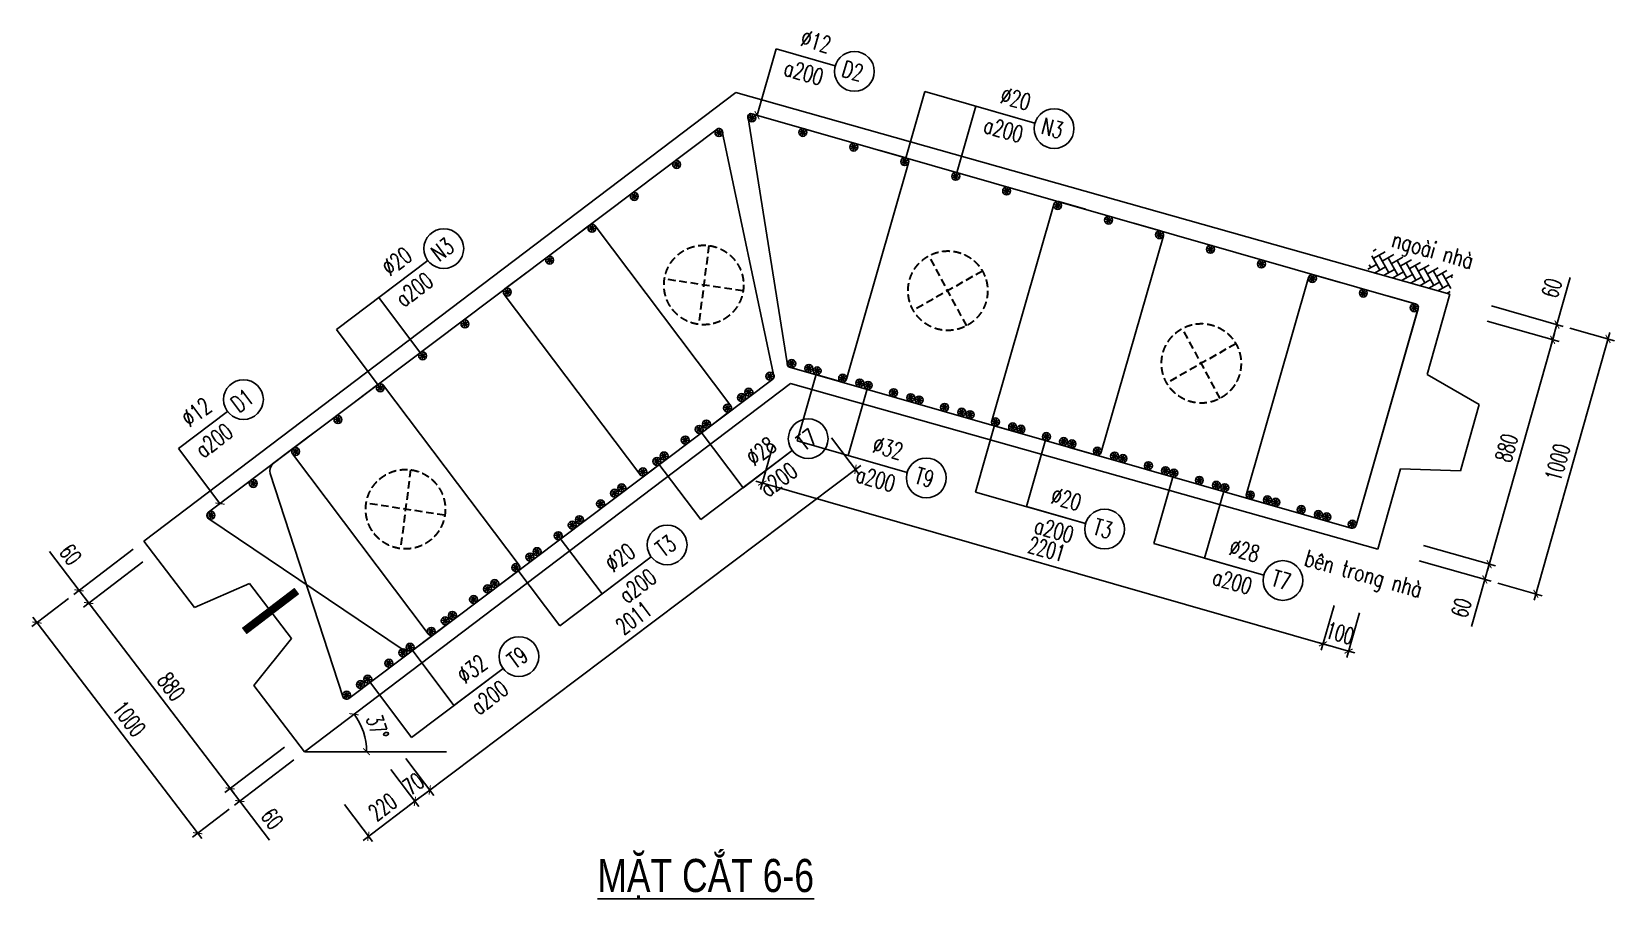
# Model space of a CAD drawing. Header units: millimetres. Extents: x -143483 to 1166745, y -1448440 to -1202244.
# Drawn here: x 638071 to 661957, y -1241727 to -1228627 of the extents above; entities that cross this region are included whole.
import ezdxf
from ezdxf.enums import TextEntityAlignment as Align

# ---------------------------------------------------------------- set-up
doc = ezdxf.new("R2010")
doc.units = ezdxf.units.MM
doc.header["$LTSCALE"] = 30
doc.header["$PDMODE"] = 3
doc.linetypes.add('DASHED', pattern=[19.05, 12.7, -6.35])
doc.layers.get('0').update_dxf_attribs({"lineweight": 9})
doc.layers.get('Defpoints').update_dxf_attribs({"lineweight": 9})
for name, color, linetype in [('ccu11-Cotthep', 9, 'Continuous'), ('ccu11-Dim', 8, 'Continuous'), ('ccu11-Hatch', 8, 'Continuous'), ('ccu11-Text', 31, 'Continuous'), ('ccu11-Thay', 7, 'Continuous'), ('ccu11-Thep', 4, 'Continuous'), ('ccu11-Thep doc', 4, 'Continuous'), ('ccu11-Thepdai', 6, 'Continuous')]:
    doc.layers.add(name, color=color, linetype=linetype)
doc.layers.add('ccu11-Khuat', color=9, linetype='DASHED', lineweight=30)
doc.layers.add('Vicom_thep doc', color=1, linetype='Continuous', lineweight=35)
doc.styles.add('ccu11-dim', font='vnsimli.shx', dxfattribs={"width": 0.65, "bigfont": 'bigfont.shx'})
doc.styles.add('ccu11-VnAvH-B', font='VHAVANB.TTF')
doc.styles.add('ccu11-vnsimli', font='vnsimli.shx', dxfattribs={"width": 0.8, "bigfont": 'vns.shx'})
doc.styles.add('ccu11-vnsimple', font='vnsimple.shx', dxfattribs={"bigfont": 'bigfont.shx'})
doc.styles.add('ccu11_simli', font='vnsimli.shx', dxfattribs={"width": 0.8})
doc.dimstyles.new('ccu11-100', dxfattribs={"dimscale": 100, "dimtxt": 2.5, "dimasz": 1, "dimexe": 1, "dimexo": 2, "dimgap": 1, "dimtad": 1, "dimdec": 0, "dimdsep": 46, "dimtxsty": 'ccu11-dim', "dimblk": 'ARCHTICK', "dimcen": -1, "dimdle": 1, "dimclrd": 256, "dimclre": 256, "dimclrt": 3, "dimadec": 0, "dimazin": 2, "dimtfac": 0.1, "dimtdec": 0, "dimtmove": 0, "dimatfit": 1, "dimldrblk": 'ARCHTICK', "dimfxl": 0, "dimtvp": 0.833333, "dimtolj": 1, "dimtzin": 12, "dimarcsym": 0})
doc.dimstyles.new('ccu11-100x4', dxfattribs={"dimscale": 100, "dimtxt": 2.5, "dimasz": 1, "dimexe": 1, "dimexo": 2, "dimgap": 1, "dimtad": 1, "dimdec": 0, "dimlfac": 0.25, "dimdsep": 46, "dimtxsty": 'ccu11-dim', "dimblk": 'ARCHTICK', "dimcen": -1, "dimdle": 1, "dimclrd": 256, "dimclre": 256, "dimclrt": 3, "dimadec": 0, "dimazin": 2, "dimtfac": 0.1, "dimtdec": 0, "dimtmove": 0, "dimatfit": 1, "dimldrblk": 'ARCHTICK', "dimfxl": 0, "dimtvp": 0.833333, "dimtolj": 1, "dimtzin": 12, "dimarcsym": 0})

# ---------------------------------------------------------------- blocks, each defined once
blk = doc.blocks.new('_ARCHTICK')
at = {"color": 0, "linetype": 'ByBlock', "const_width": 0.15}
blk.add_lwpolyline([(-0.5, -0.5), (0.5, 0.5)], dxfattribs=at)
blk = doc.blocks.new('*D3007')
at = {"layer": 'ccu11-Dim', "lineweight": -2, "transparency": 16777216}
blk.add_arc((642189, -1239497), 937, 360, 37.1599, dxfattribs=at)
at = {"layer": 'Defpoints', "color": 0, "transparency": 16777216}
for p in [(649525, -1233937), (643104, -1239297), (642189, -1239497), (642189, -1239497), (645369, -1239497)]:
    blk.add_point(p, dxfattribs=at)
at = {"layer": 'ccu11-Dim', "lineweight": -2, "transparency": 16777216, "xscale": 100, "yscale": 100, "zscale": 100}
for p, rotation in [((642936, -1238932), 127.1599090469775), ((643126, -1239497), 269.9999999999999)]:
    blk.add_blockref('_ARCHTICK', p, dxfattribs=dict(at, rotation=rotation))
at = {"layer": 'ccu11-Dim', "color": 3, "transparency": 16777216, "insert": (643290, -1239127), "char_height": 250, "attachment_point": 5, "rotation": 288.58, "style": 'ccu11-dim'}
blk.add_mtext('\\A1;37\\M+1818B', dxfattribs=at)
blk = doc.blocks.new('*D3022')
at = {"layer": 'ccu11-Dim', "linetype": 'ByBlock', "lineweight": -2, "ltscale": 30, "transparency": 16777216}
for p, q in [((638786, -1237062), (638338, -1236474)), ((639604, -1236439), (638707, -1237123)), ((639750, -1236629), (638852, -1237314)), ((638932, -1237253), (638786, -1237062)), ((638932, -1237253), (638993, -1237333))]:
    blk.add_line(p, q, dxfattribs=at)
at = {"layer": 'Defpoints', "color": 0, "linetype": 'ByBlock', "ltscale": 30, "transparency": 16777216}
for p in [(639763, -1236317), (639909, -1236508), (638932, -1237253)]:
    blk.add_point(p, dxfattribs=at)
at = {"layer": 'ccu11-Dim', "linetype": 'ByBlock', "lineweight": -2, "ltscale": 30, "transparency": 16777216, "xscale": 100, "yscale": 100, "zscale": 100}
for p, rotation in [((638786, -1237062), 307.3414812402045), ((638932, -1237253), 127.3414812402045)]:
    blk.add_blockref('_ARCHTICK', p, dxfattribs=dict(at, rotation=rotation))
at = {"layer": 'ccu11-Dim', "color": 3, "linetype": 'ByBlock', "ltscale": 30, "transparency": 16777216, "insert": (638657, -1236522), "char_height": 250, "attachment_point": 5, "rotation": 307.3415, "style": 'ccu11-dim'}
blk.add_mtext('\\A1;60', dxfattribs=at)
blk = doc.blocks.new('*D3023')
at = {"layer": 'ccu11-Dim', "linetype": 'ByBlock', "lineweight": -2, "ltscale": 30, "transparency": 16777216}
for p, q in [((639750, -1236629), (638852, -1237314)), ((638871, -1237174), (641128, -1240131)), ((641885, -1239428), (640988, -1240112))]:
    blk.add_line(p, q, dxfattribs=at)
at = {"layer": 'Defpoints', "color": 0, "linetype": 'ByBlock', "ltscale": 30, "transparency": 16777216}
for p in [(639909, -1236508), (642044, -1239307), (641067, -1240052)]:
    blk.add_point(p, dxfattribs=at)
at = {"layer": 'ccu11-Dim', "linetype": 'ByBlock', "lineweight": -2, "ltscale": 30, "transparency": 16777216, "xscale": 100, "yscale": 100, "zscale": 100}
for p, rotation in [((638932, -1237253), 127.3414812402045), ((641067, -1240052), 307.3414812402045)]:
    blk.add_blockref('_ARCHTICK', p, dxfattribs=dict(at, rotation=rotation))
at = {"layer": 'ccu11-Dim', "color": 3, "linetype": 'ByBlock', "ltscale": 30, "transparency": 16777216, "insert": (640178, -1238516), "char_height": 250, "attachment_point": 5, "rotation": 307.3415, "style": 'ccu11-dim'}
blk.add_mtext('\\A1;880', dxfattribs=at)
blk = doc.blocks.new('*D3024')
at = {"layer": 'ccu11-Dim', "linetype": 'ByBlock', "lineweight": -2, "ltscale": 30, "transparency": 16777216}
for p, q in [((641885, -1239428), (640988, -1240112)), ((642030, -1239619), (641133, -1240303)), ((641067, -1240052), (641006, -1239972)), ((641067, -1240052), (641213, -1240243)), ((641213, -1240243), (641661, -1240831))]:
    blk.add_line(p, q, dxfattribs=at)
at = {"layer": 'Defpoints', "color": 0, "linetype": 'ByBlock', "ltscale": 30, "transparency": 16777216}
for p in [(642044, -1239307), (642189, -1239497), (641067, -1240052)]:
    blk.add_point(p, dxfattribs=at)
at = {"layer": 'ccu11-Dim', "linetype": 'ByBlock', "lineweight": -2, "ltscale": 30, "transparency": 16777216, "xscale": 100, "yscale": 100, "zscale": 100}
for p, rotation in [((641067, -1240052), 307.3414812402044), ((641213, -1240243), 127.3414812402044)]:
    blk.add_blockref('_ARCHTICK', p, dxfattribs=dict(at, rotation=rotation))
at = {"layer": 'ccu11-Dim', "color": 3, "linetype": 'ByBlock', "ltscale": 30, "transparency": 16777216, "insert": (641700, -1240510), "char_height": 250, "attachment_point": 5, "rotation": 307.3415, "style": 'ccu11-dim'}
blk.add_mtext('\\A1;60', dxfattribs=at)
blk = doc.blocks.new('*D3025')
at = {"layer": 'ccu11-Dim', "linetype": 'ByBlock', "lineweight": -2, "ltscale": 30, "transparency": 16777216}
for p, q in [((638627, -1237184), (638071, -1237608)), ((638090, -1237468), (640637, -1240807)), ((641054, -1240364), (640497, -1240788))]:
    blk.add_line(p, q, dxfattribs=at)
at = {"layer": 'Defpoints', "color": 0, "linetype": 'ByBlock', "ltscale": 30, "transparency": 16777216}
for p in [(638786, -1237062), (641213, -1240243), (640577, -1240728)]:
    blk.add_point(p, dxfattribs=at)
at = {"layer": 'ccu11-Dim', "linetype": 'ByBlock', "lineweight": -2, "ltscale": 30, "transparency": 16777216, "xscale": 100, "yscale": 100, "zscale": 100}
for p, rotation in [((638150, -1237548), 127.3414812402045), ((640577, -1240728), 307.3414812402045)]:
    blk.add_blockref('_ARCHTICK', p, dxfattribs=dict(at, rotation=rotation))
at = {"layer": 'ccu11-Dim', "color": 3, "linetype": 'ByBlock', "ltscale": 30, "transparency": 16777216, "insert": (639542, -1239001), "char_height": 250, "attachment_point": 5, "rotation": 307.3415, "style": 'ccu11-dim'}
blk.add_mtext('\\A1;1000', dxfattribs=at)
blk = doc.blocks.new('*D3026')
at = {"layer": 'ccu11-Dim', "linetype": 'ByBlock', "lineweight": -2, "ltscale": 30, "transparency": 16777216}
for p, q in [((661091, -1233049), (661292, -1232337)), ((660036, -1233000), (661122, -1233307)), ((660101, -1232769), (661187, -1233076)), ((661026, -1233280), (661091, -1233049)), ((661026, -1233280), (660998, -1233376))]:
    blk.add_line(p, q, dxfattribs=at)
at = {"layer": 'Defpoints', "color": 0, "linetype": 'ByBlock', "ltscale": 30, "transparency": 16777216}
for p in [(659909, -1232715), (659843, -1232946), (661026, -1233280)]:
    blk.add_point(p, dxfattribs=at)
at = {"layer": 'ccu11-Dim', "linetype": 'ByBlock', "lineweight": -2, "ltscale": 30, "transparency": 16777216, "xscale": 100, "yscale": 100, "zscale": 100}
for p, rotation in [((661091, -1233049), 254.2212265871178), ((661026, -1233280), 74.22122658711788)]:
    blk.add_blockref('_ARCHTICK', p, dxfattribs=dict(at, rotation=rotation))
at = {"layer": 'ccu11-Dim', "color": 3, "linetype": 'ByBlock', "ltscale": 30, "transparency": 16777216, "insert": (661012, -1232499), "char_height": 250, "attachment_point": 5, "rotation": 74.2212, "style": 'ccu11-dim'}
blk.add_mtext('\\A1;60', dxfattribs=at)
blk = doc.blocks.new('*D3027')
at = {"layer": 'ccu11-Dim', "linetype": 'ByBlock', "lineweight": -2, "ltscale": 30, "transparency": 16777216}
for p, q in [((660036, -1233000), (661122, -1233307)), ((661053, -1233183), (660041, -1236763)), ((659079, -1236387), (660165, -1236694))]:
    blk.add_line(p, q, dxfattribs=at)
at = {"layer": 'Defpoints', "color": 0, "linetype": 'ByBlock', "ltscale": 30, "transparency": 16777216}
for p in [(659843, -1232946), (658886, -1236333), (660068, -1236667)]:
    blk.add_point(p, dxfattribs=at)
at = {"layer": 'ccu11-Dim', "linetype": 'ByBlock', "lineweight": -2, "ltscale": 30, "transparency": 16777216, "xscale": 100, "yscale": 100, "zscale": 100}
for p, rotation in [((661026, -1233280), 74.22122658711785), ((660068, -1236667), 254.2212265871178)]:
    blk.add_blockref('_ARCHTICK', p, dxfattribs=dict(at, rotation=rotation))
at = {"layer": 'ccu11-Dim', "color": 3, "linetype": 'ByBlock', "ltscale": 30, "transparency": 16777216, "insert": (660330, -1234912), "char_height": 250, "attachment_point": 5, "rotation": 74.2212, "style": 'ccu11-dim'}
blk.add_mtext('\\A1;880', dxfattribs=at)
blk = doc.blocks.new('*D3028')
at = {"layer": 'ccu11-Dim', "linetype": 'ByBlock', "lineweight": -2, "ltscale": 30, "transparency": 16777216}
for p, q in [((659079, -1236387), (660165, -1236694)), ((660068, -1236667), (660096, -1236571)), ((659013, -1236618), (660099, -1236925)), ((660068, -1236667), (660003, -1236898)), ((660003, -1236898), (659802, -1237610))]:
    blk.add_line(p, q, dxfattribs=at)
at = {"layer": 'Defpoints', "color": 0, "linetype": 'ByBlock', "ltscale": 30, "transparency": 16777216}
for p in [(658886, -1236333), (658821, -1236564), (660068, -1236667)]:
    blk.add_point(p, dxfattribs=at)
at = {"layer": 'ccu11-Dim', "linetype": 'ByBlock', "lineweight": -2, "ltscale": 30, "transparency": 16777216, "xscale": 100, "yscale": 100, "zscale": 100}
for p, rotation in [((660068, -1236667), 254.2212265871178), ((660003, -1236898), 74.22122658711785)]:
    blk.add_blockref('_ARCHTICK', p, dxfattribs=dict(at, rotation=rotation))
at = {"layer": 'ccu11-Dim', "color": 3, "linetype": 'ByBlock', "ltscale": 30, "transparency": 16777216, "insert": (659648, -1237326), "char_height": 250, "attachment_point": 5, "rotation": 74.2212, "style": 'ccu11-dim'}
blk.add_mtext('\\A1;60', dxfattribs=at)
blk = doc.blocks.new('*D3029')
at = {"layer": 'ccu11-Dim', "linetype": 'ByBlock', "lineweight": -2, "ltscale": 30, "transparency": 16777216}
for p, q in [((661888, -1233170), (660746, -1237212)), ((661283, -1233103), (661957, -1233293)), ((660196, -1236952), (660869, -1237143))]:
    blk.add_line(p, q, dxfattribs=at)
at = {"layer": 'Defpoints', "color": 0, "linetype": 'ByBlock', "ltscale": 30, "transparency": 16777216}
for p in [(661091, -1233049), (660003, -1236898), (660773, -1237115)]:
    blk.add_point(p, dxfattribs=at)
at = {"layer": 'ccu11-Dim', "linetype": 'ByBlock', "lineweight": -2, "ltscale": 30, "transparency": 16777216, "xscale": 100, "yscale": 100, "zscale": 100}
for p, rotation in [((661861, -1233266), 74.22122658711785), ((660773, -1237115), 254.2212265871178)]:
    blk.add_blockref('_ARCHTICK', p, dxfattribs=dict(at, rotation=rotation))
at = {"layer": 'ccu11-Dim', "color": 3, "linetype": 'ByBlock', "ltscale": 30, "transparency": 16777216, "insert": (661100, -1235130), "char_height": 250, "attachment_point": 5, "rotation": 74.2212, "style": 'ccu11-dim'}
blk.add_mtext('\\A1;1000', dxfattribs=at)
blk = doc.blocks.new('MCT')
at = {"ltscale": 0.005}
for p, q in [((-0.49, 0), (0.49, 0)), ((0.35, -0.35), (-0.35, 0.35)), ((-0.35, -0.35), (0.35, 0.35)), ((0, -0.49), (0, 0.49))]:
    blk.add_line(p, q, dxfattribs=at)
blk.add_circle((0, 0), 0.492, dxfattribs=at)
blk = doc.blocks.new('*U1491')
at = {"layer": 'ccu11-Thep doc', "xscale": -121.9200000001001, "yscale": 121.9200000001001, "zscale": 121.92, "rotation": 270}
blk.add_blockref('MCT', (0, 0), dxfattribs=at)
blk = doc.blocks.new('*U1492')
at = {"layer": 'ccu11-Thep doc', "color": 0, "linetype": 'ByBlock', "lineweight": -2, "transparency": 16777216}
for p in [(0, 0), (800, 0), (1600, 0), (2400, 0), (3200, 0), (4000, 0), (4800, 0), (5600, 0), (6400, 0), (7200, 0), (8000, 0), (8800, 0)]:
    blk.add_blockref('*U1491', p, dxfattribs=at)
blk = doc.blocks.new('*U1493')
at = {"layer": 'ccu11-Thep doc', "xscale": -121.9200000001001, "yscale": 121.9200000001001, "zscale": 121.92, "rotation": 270}
blk.add_blockref('MCT', (0, 0), dxfattribs=at)
blk = doc.blocks.new('*U1494')
at = {"layer": 'ccu11-Thep doc', "color": 0, "linetype": 'ByBlock', "lineweight": -2, "transparency": 16777216}
for p in [(0, 0), (800, 0), (1600, 0), (2400, 0), (3200, 0), (4000, 0), (4800, 0), (5600, 0), (6400, 0), (7200, 0), (8000, 0)]:
    blk.add_blockref('*U1493', p, dxfattribs=at)
blk = doc.blocks.new('SHD')
at = {"layer": 'ccu11-Cotthep'}
blk.add_circle((300, 0), 300, dxfattribs=at)
at = {"layer": 'ccu11-Cotthep', "color": 31, "style": 'ccu11_simli', "width": 0.8}
blk.add_attdef('DK', text='', height=250, dxfattribs=at).set_placement((-101, 65), align=Align.BOTTOM_RIGHT)
blk.add_attdef('KH', text='', height=250, dxfattribs=at).set_placement((300, 0), align=Align.MIDDLE)
blk.add_attdef('KC', text='', height=250, dxfattribs=at).set_placement((-101, -142), align=Align.TOP_RIGHT)
blk = doc.blocks.new('*D3030')
at = {"layer": 'ccu11-Dim', "linetype": 'ByBlock', "lineweight": -2, "ltscale": 30, "transparency": 16777216}
for p, q in [((643494, -1239767), (643915, -1240326)), ((642791, -1240296), (643213, -1240855)), ((643072, -1240836), (643935, -1240186))]:
    blk.add_line(p, q, dxfattribs=at)
at = {"layer": 'Defpoints', "color": 0, "linetype": 'ByBlock', "ltscale": 30, "transparency": 16777216}
for p in [(643374, -1239607), (642671, -1240137), (643855, -1240246)]:
    blk.add_point(p, dxfattribs=at)
at = {"layer": 'ccu11-Dim', "linetype": 'ByBlock', "lineweight": -2, "ltscale": 30, "transparency": 16777216, "xscale": 100, "yscale": 100, "zscale": 100}
for p, rotation in [((643855, -1240246), 37.00000000449088), ((643152, -1240776), 217.0000000044909)]:
    blk.add_blockref('_ARCHTICK', p, dxfattribs=dict(at, rotation=rotation))
at = {"layer": 'ccu11-Dim', "color": 3, "linetype": 'ByBlock', "ltscale": 30, "transparency": 16777216, "insert": (643368, -1240331), "char_height": 250, "attachment_point": 5, "rotation": 37, "style": 'ccu11-dim'}
blk.add_mtext('\\A1;220', dxfattribs=at)
blk = doc.blocks.new('*D3031')
at = {"layer": 'ccu11-Dim', "linetype": 'ByBlock', "lineweight": -2, "ltscale": 30, "transparency": 16777216}
for p, q in [((643718, -1239598), (644139, -1240157)), ((643494, -1239767), (643915, -1240326)), ((643855, -1240246), (644079, -1240077)), ((644079, -1240077), (644159, -1240017)), ((643855, -1240246), (643775, -1240306))]:
    blk.add_line(p, q, dxfattribs=at)
at = {"layer": 'Defpoints', "color": 0, "linetype": 'ByBlock', "ltscale": 30, "transparency": 16777216}
for p in [(643597, -1239439), (643374, -1239607), (644079, -1240077)]:
    blk.add_point(p, dxfattribs=at)
at = {"layer": 'ccu11-Dim', "linetype": 'ByBlock', "lineweight": -2, "ltscale": 30, "transparency": 16777216, "xscale": 100, "yscale": 100, "zscale": 100}
for p, rotation in [((643855, -1240246), 37.00000000449092), ((644079, -1240077), 217.0000000044909)]:
    blk.add_blockref('_ARCHTICK', p, dxfattribs=dict(at, rotation=rotation))
at = {"layer": 'ccu11-Dim', "color": 3, "linetype": 'ByBlock', "ltscale": 30, "transparency": 16777216, "insert": (643832, -1239982), "char_height": 250, "attachment_point": 5, "rotation": 37, "style": 'ccu11-dim'}
blk.add_mtext('\\A1;70', dxfattribs=at)
blk = doc.blocks.new('*D3032')
at = {"layer": 'ccu11-Dim', "linetype": 'ByBlock', "lineweight": -2, "ltscale": 30, "transparency": 16777216}
for p, q in [((650143, -1234757), (650564, -1235316)), ((650584, -1235176), (643999, -1240138)), ((643718, -1239598), (644139, -1240157))]:
    blk.add_line(p, q, dxfattribs=at)
at = {"layer": 'Defpoints', "color": 0, "linetype": 'ByBlock', "ltscale": 30, "transparency": 16777216}
for p in [(650022, -1234597), (643597, -1239439), (644079, -1240077)]:
    blk.add_point(p, dxfattribs=at)
at = {"layer": 'ccu11-Dim', "linetype": 'ByBlock', "lineweight": -2, "ltscale": 30, "transparency": 16777216, "xscale": 100, "yscale": 100, "zscale": 100}
for p, rotation in [((650504, -1235236), 37.00000000449092), ((644079, -1240077), 217.0000000044909)]:
    blk.add_blockref('_ARCHTICK', p, dxfattribs=dict(at, rotation=rotation))
at = {"layer": 'ccu11-Dim', "color": 3, "linetype": 'ByBlock', "ltscale": 30, "transparency": 16777216, "insert": (647156, -1237477), "char_height": 250, "attachment_point": 5, "rotation": 37, "style": 'ccu11-dim'}
blk.add_mtext('\\A1;2011', dxfattribs=at)
blk = doc.blocks.new('*U1497')
at = {"layer": 'ccu11-Thep doc', "xscale": -121.9200000001001, "yscale": 121.9200000001001, "zscale": 121.92, "rotation": 270}
blk.add_blockref('MCT', (0, 0), dxfattribs=at)
blk = doc.blocks.new('*U1498')
at = {"layer": 'ccu11-Thep doc', "color": 0, "linetype": 'ByBlock', "lineweight": -2, "transparency": 16777216}
for p in [(0, 0), (800, 0), (1600, 0), (2400, 0), (3200, 0), (4000, 0), (4800, 0), (5600, 0), (6400, 0), (7200, 0), (8000, 0), (8800, 0), (9600, 0), (10400, 0)]:
    blk.add_blockref('*U1497', p, dxfattribs=at)
blk = doc.blocks.new('*U1495')
at = {"layer": 'ccu11-Thep doc', "xscale": -121.9200000001001, "yscale": 121.9200000001001, "zscale": 121.92, "rotation": 270}
blk.add_blockref('MCT', (0, 0), dxfattribs=at)
blk = doc.blocks.new('*U1496')
at = {"layer": 'ccu11-Thep doc', "color": 0, "linetype": 'ByBlock', "lineweight": -2, "transparency": 16777216}
for p in [(0, 0), (800, 0), (1600, 0), (2400, 0), (3200, 0), (4000, 0), (4800, 0), (5600, 0), (6400, 0), (7200, 0), (8000, 0), (8800, 0)]:
    blk.add_blockref('*U1495', p, dxfattribs=at)
blk = doc.blocks.new('*D3033')
at = {"layer": 'ccu11-Dim', "linetype": 'ByBlock', "lineweight": -2, "ltscale": 30, "transparency": 16777216}
for p, q in [((649263, -1234862), (649069, -1235538)), ((657657, -1237897), (649001, -1235415)), ((657726, -1237292), (657533, -1237965))]:
    blk.add_line(p, q, dxfattribs=at)
at = {"layer": 'Defpoints', "color": 0, "linetype": 'ByBlock', "ltscale": 30, "transparency": 16777216}
for p in [(649318, -1234670), (649097, -1235442), (657782, -1237100)]:
    blk.add_point(p, dxfattribs=at)
at = {"layer": 'ccu11-Dim', "linetype": 'ByBlock', "lineweight": -2, "ltscale": 30, "transparency": 16777216, "xscale": 100, "yscale": 100, "zscale": 100}
for p, rotation in [((649097, -1235442), 163.9999999969011), ((657561, -1237869), 343.9999999969011)]:
    blk.add_blockref('_ARCHTICK', p, dxfattribs=dict(at, rotation=rotation))
at = {"layer": 'ccu11-Dim', "color": 3, "linetype": 'ByBlock', "ltscale": 30, "transparency": 16777216, "insert": (653391, -1236439), "char_height": 250, "attachment_point": 5, "rotation": 344, "style": 'ccu11-dim'}
blk.add_mtext('\\A1;2201', dxfattribs=at)
blk = doc.blocks.new('*D3034')
at = {"layer": 'ccu11-Dim', "linetype": 'ByBlock', "lineweight": -2, "ltscale": 30, "transparency": 16777216}
for p, q in [((657726, -1237292), (657533, -1237965)), ((658111, -1237403), (657918, -1238076)), ((657561, -1237869), (657465, -1237842)), ((657561, -1237869), (657946, -1237979)), ((657946, -1237979), (658042, -1238007))]:
    blk.add_line(p, q, dxfattribs=at)
at = {"layer": 'Defpoints', "color": 0, "linetype": 'ByBlock', "ltscale": 30, "transparency": 16777216}
for p in [(657782, -1237100), (658166, -1237210), (657946, -1237979)]:
    blk.add_point(p, dxfattribs=at)
at = {"layer": 'ccu11-Dim', "linetype": 'ByBlock', "lineweight": -2, "ltscale": 30, "transparency": 16777216, "xscale": 100, "yscale": 100, "zscale": 100}
for p, rotation in [((657561, -1237869), 343.9999999969011), ((657946, -1237979), 163.9999999969011)]:
    blk.add_blockref('_ARCHTICK', p, dxfattribs=dict(at, rotation=rotation))
at = {"layer": 'ccu11-Dim', "color": 3, "linetype": 'ByBlock', "ltscale": 30, "transparency": 16777216, "insert": (657815, -1237708), "char_height": 250, "attachment_point": 5, "rotation": 344, "style": 'ccu11-dim'}
blk.add_mtext('\\A1;100', dxfattribs=at)
blk = doc.blocks.new('ccu11_block_thep')
at = {"layer": 'ccu11-Thep', "color": 3}
for p, q in [((-0.4, 0), (0.4, 0)), ((-0.28, 0.28), (0.28, -0.28)), ((0.28, 0.28), (-0.28, -0.28)), ((0, 0.4), (0, -0.4))]:
    blk.add_line(p, q, dxfattribs=at)
at = {"layer": 'ccu11-Thep', "color": 1, "const_width": 0.0667}
blk.add_lwpolyline([(-0.4, 0, 1), (0.4, 0, 1), (-0.4, 0, 1)], format="xyb", dxfattribs=at)
at = {"layer": 'ccu11-Thep', "color": 1}
blk.add_circle((0, 0), 0.4, dxfattribs=at)
blk = doc.blocks.new('*U1501')
at = {"layer": 'Vicom_thep doc', "xscale": -150, "yscale": 150, "zscale": 150, "rotation": 180}
blk.add_blockref('ccu11_block_thep', (0, 0), dxfattribs=at)
blk = doc.blocks.new('*U1502')
at = {"layer": 'ccu11-Thep doc', "color": 0, "linetype": 'ByBlock', "lineweight": -2, "transparency": 16777216}
for p in [(0, 0), (800, 0), (1600, 0), (2400, 0), (3200, 0), (4000, 0), (4800, 0), (5600, 0), (6400, 0), (7200, 0)]:
    blk.add_blockref('*U1501', p, dxfattribs=at)
blk = doc.blocks.new('*U1499')
at = {"layer": 'Vicom_thep doc', "xscale": -150, "yscale": 150, "zscale": 150, "rotation": 180}
blk.add_blockref('ccu11_block_thep', (0, 0), dxfattribs=at)
blk = doc.blocks.new('*U1500')
at = {"layer": 'ccu11-Thep doc', "color": 0, "linetype": 'ByBlock', "lineweight": -2, "transparency": 16777216}
for p in [(0, 0), (800, 0), (1600, 0), (2400, 0), (3200, 0), (4000, 0), (4800, 0), (5600, 0), (6400, 0), (7200, 0)]:
    blk.add_blockref('*U1499', p, dxfattribs=at)
blk = doc.blocks.new('*U1505')
at = {"layer": 'Vicom_thep doc', "xscale": -150, "yscale": 150, "zscale": 150, "rotation": 180}
blk.add_blockref('ccu11_block_thep', (0, 0), dxfattribs=at)
blk = doc.blocks.new('*U1506')
at = {"layer": 'ccu11-Thep doc', "color": 0, "linetype": 'ByBlock', "lineweight": -2, "transparency": 16777216}
for p in [(0, 0), (800, 0), (1600, 0), (2400, 0), (3200, 0), (4000, 0), (4800, 0), (5600, 0), (6400, 0), (7200, 0), (8000, 0)]:
    blk.add_blockref('*U1505', p, dxfattribs=at)
blk = doc.blocks.new('*U1503')
at = {"layer": 'Vicom_thep doc', "xscale": -150, "yscale": 150, "zscale": 150, "rotation": 180}
blk.add_blockref('ccu11_block_thep', (0, 0), dxfattribs=at)
blk = doc.blocks.new('*U1504')
at = {"layer": 'ccu11-Thep doc', "color": 0, "linetype": 'ByBlock', "lineweight": -2, "transparency": 16777216}
for p in [(0, 0), (800, 0), (1600, 0), (2400, 0), (3200, 0), (4000, 0), (4800, 0), (5600, 0), (6400, 0), (7200, 0), (8000, 0)]:
    blk.add_blockref('*U1503', p, dxfattribs=at)

msp = doc.modelspace()

# ---------------------------------------------------------------- hatches: boundary and pattern name
at = {"layer": 'ccu11-Hatch', "ltscale": 10}
h = msp.add_hatch(dxfattribs=at)
h.set_pattern_fill('AR-HBONE', color=256, scale=25, angle=254.221227, style=0)
h.set_pattern_definition([(29.2212266, (-1997648.73, 1364251.39), (136.0924299, -38.4558258), [300, -100]), (299.2212266, (-1997561.46, 1364300.21), (136.0924299, -38.4558258), [300, -100])])
h.paths.add_polyline_path([(658326.61, -1231901), (658230.69, -1232240.43), (659474.35, -1232591.85), (659523.2, -1232261.38)])

# ---------------------------------------------------------------- linework, layer by layer
at = {"layer": 'ccu11-Dim'}
msp.add_lwpolyline([(642189.2, -1239497.47), (644331.65, -1239497.47)], dxfattribs=at)
at = {"layer": 'ccu11-Khuat', "ltscale": 0.3}
for p, q in [((648290.97, -1231856.58), (648138.31, -1233046.83)), ((652182.56, -1233066.59), (651613.49, -1232010.1)), ((652419.25, -1232241.15), (651376.8, -1232835.54)), ((648807.75, -1232542.37), (647621.53, -1232361.04)), ((656007.86, -1234163.47), (655438.79, -1233106.99)), ((656244.55, -1233338.04), (655202.1, -1233932.43)), ((643789.41, -1235241.79), (643636.75, -1236432.04)), ((644306.19, -1235927.58), (643119.97, -1235746.25))]:
    msp.add_line(p, q, dxfattribs=at)
for centre in [(648214.64, -1232451.7), (651898.03, -1232538.35), (655723.32, -1233635.23), (643713.08, -1235836.91)]:
    msp.add_circle(centre, 600, dxfattribs=at)
at = {"layer": 'ccu11-Thay'}
for p, q in [((648696.38, -1229546.31), (639762.93, -1236317.32)), ((659474.35, -1232591.85), (648696.38, -1229546.31)), ((659474.35, -1232591.85), (659131.73, -1233804.38)), ((642189.2, -1239497.47), (649525.29, -1233937.16)), ((649525.29, -1233937.16), (658386.66, -1236441.13)), ((659131.73, -1233804.38), (659918.52, -1234255.32)), ((659918.52, -1234255.32), (659635.72, -1235256.13)), ((658729.28, -1235228.61), (658386.66, -1236441.13)), ((659635.72, -1235256.13), (658729.28, -1235228.61)), ((640527.22, -1237319.08), (639762.95, -1236317.33)), ((641360.1, -1236960.35), (640527.22, -1237319.08)), ((641424.93, -1238495.73), (641990.93, -1237787.19)), ((642189.2, -1239497.47), (641424.93, -1238495.73))]:
    msp.add_line(p, q, dxfattribs=at)
msp.add_lwpolyline([(641360.1, -1236960.35), (641990.93, -1237787.19)], dxfattribs=at)
at = {"layer": 'ccu11-Thep', "const_width": 120}
msp.add_lwpolyline([(642073.22, -1237070.35), (641278.19, -1237676.91)], dxfattribs=at)
at = {"layer": 'ccu11-Thepdai'}
for points in [[(649507.87, -1233690.53), (657983.94, -1236121, 0.41421356), (658058.15, -1236079.86), (658998.07, -1232801.96, 0.41421356), (658963.79, -1232740.11), (648940.1, -1229865.86, 0.41421356), (648878.25, -1229900.15), (649473.59, -1233628.68, 0.41421356), (649507.87, -1233690.53)], [(642280.92, -1234720.33), (641705.52, -1235153.92, 0.23620228), (641672.08, -1235295.26), (642764.68, -1238662.51, 0.5204497), (642858.16, -1238692.87), (649256.44, -1233871.41, 0.41421356), (649266.29, -1233801.39), (648485.9, -1230107.15, 0.41421356), (648415.87, -1230097.31), (640739.77, -1235881.67, 0.5204497), (640743.18, -1235979.89), (643678.83, -1237958.31, 0.23620228), (643823.91, -1237965.12), (644399.3, -1237531.53)], [(650860.36, -1230416.49), (651264.09, -1230532.26, -0.41421356), (651305.22, -1230606.47), (650368.06, -1233874.76, -0.41421356), (650293.84, -1233915.9), (649890.11, -1233800.13)], [(653974.84, -1231309.56), (653571.11, -1231193.79, 0.41421356), (653496.9, -1231234.93), (652559.73, -1234503.21, 0.41421356), (652600.87, -1234577.43), (653004.6, -1234693.2)], [(646155.73, -1231800.45), (646491.16, -1231547.68, -0.41421356), (646575.19, -1231559.49), (648621.36, -1234274.85, -0.41421356), (648609.55, -1234358.88), (648274.12, -1234611.64)], [(654705.4, -1231519.04), (655109.13, -1231634.81, -0.41421356), (655150.27, -1231709.02), (654213.1, -1234977.31, -0.41421356), (654138.89, -1235018.45), (653735.16, -1234902.68)], [(645548.77, -1232257.83), (645213.34, -1232510.59, 0.41421356), (645201.54, -1232594.62), (647247.71, -1235309.98, 0.41421356), (647331.73, -1235321.79), (647667.16, -1235069.02)], [(657819.89, -1232412.1), (657416.16, -1232296.34, 0.41421356), (657341.95, -1232337.47), (656404.78, -1235605.76, 0.41421356), (656445.92, -1235679.98), (656849.65, -1235795.75)], [(658550.45, -1232621.59), (658954.18, -1232737.36, -0.41421356), (658995.32, -1232811.57), (658058.15, -1236079.86, -0.41421356), (657983.94, -1236121), (657580.21, -1236005.23)], [(642961.19, -1234207.71), (643296.62, -1233954.94, -0.41421356), (643380.65, -1233966.75), (645426.82, -1236682.11, -0.41421356), (645415.01, -1236766.14), (645079.58, -1237018.9)], [(642354.23, -1234665.09), (642018.8, -1234917.85, 0.41421356), (642006.99, -1235001.88), (644053.16, -1237717.24, 0.41421356), (644137.19, -1237729.05), (644472.62, -1237476.28)]]:
    msp.add_lwpolyline(points, format="xyb", dxfattribs=at)

# ---------------------------------------------------------------- block references
at = {"layer": 'ccu11-Cotthep'}
ref = msp.add_blockref('SHD', (650198.76, -1229144.5), dxfattribs=dict(at, rotation=344))
ref.add_attrib('KH', 'D2', dxfattribs={"color": 31, "height": 250, "rotation": 344, "style": 'ccu11-vnsimple', "width": 0.7}).set_placement((650463.11, -1229220.3), align=Align.MIDDLE_CENTER)
ref.add_attrib('KC', 'a200', dxfattribs={"color": 31, "height": 250, "rotation": 344, "style": 'ccu11-vnsimple', "width": 0.7}).set_placement((649759.22, -1229122.49), align=Align.TOP_CENTER)
ref.add_attrib('DK', '`12', dxfattribs={"color": 31, "height": 250, "rotation": 344, "style": 'ccu11-vnsimple', "width": 0.7}).set_placement((649853.4, -1228967.44), align=Align.BOTTOM_CENTER)
ref = msp.add_blockref('SHD', (653212.87, -1230008.78), dxfattribs=dict(at, rotation=344))
ref.add_attrib('KH', 'N3', dxfattribs={"color": 31, "height": 250, "rotation": 344, "style": 'ccu11-vnsimple', "width": 0.7}).set_placement((653477.22, -1230084.58), align=Align.MIDDLE_CENTER)
ref.add_attrib('KC', 'a200', dxfattribs={"color": 31, "height": 250, "rotation": 344, "style": 'ccu11-vnsimple', "width": 0.7}).set_placement((652773.33, -1229986.77), align=Align.TOP_CENTER)
ref.add_attrib('DK', '`20', dxfattribs={"color": 31, "height": 250, "rotation": 344, "style": 'ccu11-vnsimple', "width": 0.7}).set_placement((652867.51, -1229831.73), align=Align.BOTTOM_CENTER)
ref = msp.add_blockref('SHD', (644051.36, -1232083.54), dxfattribs=dict(at, rotation=37))
ref.add_attrib('KH', 'N3', dxfattribs={"color": 31, "height": 250, "rotation": 37, "style": 'ccu11-vnsimple', "width": 0.7}).set_placement((644270.98, -1231918.04), align=Align.MIDDLE_CENTER)
ref.add_attrib('KC', 'a200', dxfattribs={"color": 31, "height": 250, "rotation": 37, "style": 'ccu11-vnsimple', "width": 0.7}).set_placement((643769.26, -1232421.33), align=Align.TOP_CENTER)
ref.add_attrib('DK', '`20', dxfattribs={"color": 31, "height": 250, "rotation": 37, "style": 'ccu11-vnsimple', "width": 0.7}).set_placement((643702.11, -1232252.8), align=Align.BOTTOM_CENTER)
ref = msp.add_blockref('SHD', (641027.88, -1234361.89), dxfattribs=dict(at, rotation=37))
ref.add_attrib('KH', 'D1', dxfattribs={"color": 31, "height": 250, "rotation": 37, "style": 'ccu11-vnsimple', "width": 0.7}).set_placement((641247.51, -1234196.39), align=Align.MIDDLE_CENTER)
ref.add_attrib('KC', 'a200', dxfattribs={"color": 31, "height": 250, "rotation": 37, "style": 'ccu11-vnsimple', "width": 0.7}).set_placement((640745.78, -1234699.68), align=Align.TOP_CENTER)
ref.add_attrib('DK', '`12', dxfattribs={"color": 31, "height": 250, "rotation": 37, "style": 'ccu11-vnsimple', "width": 0.7}).set_placement((640678.64, -1234531.16), align=Align.BOTTOM_CENTER)
ref = msp.add_blockref('SHD', (649550.2, -1234952.72), dxfattribs=dict(at, rotation=37))
ref.add_attrib('KH', 'T7', dxfattribs={"color": 31, "height": 250, "rotation": 37, "style": 'ccu11-vnsimple', "width": 0.7}).set_placement((649769.83, -1234787.22), align=Align.MIDDLE_CENTER)
ref.add_attrib('KC', 'a200', dxfattribs={"color": 31, "height": 250, "rotation": 37, "style": 'ccu11-vnsimple', "width": 0.7}).set_placement((649268.1, -1235290.51), align=Align.TOP_CENTER)
ref.add_attrib('DK', '`28', dxfattribs={"color": 31, "height": 250, "rotation": 37, "style": 'ccu11-vnsimple', "width": 0.7}).set_placement((649200.96, -1235121.98), align=Align.BOTTOM_CENTER)
ref = msp.add_blockref('SHD', (651284.6, -1235282.28), dxfattribs=dict(at, rotation=344))
ref.add_attrib('KH', 'T9', dxfattribs={"color": 31, "height": 250, "rotation": 344, "style": 'ccu11-vnsimple', "width": 0.7}).set_placement((651548.95, -1235358.08), align=Align.MIDDLE_CENTER)
ref.add_attrib('KC', 'a200', dxfattribs={"color": 31, "height": 250, "rotation": 344, "style": 'ccu11-vnsimple', "width": 0.7}).set_placement((650845.06, -1235260.27), align=Align.TOP_CENTER)
ref.add_attrib('DK', '`32', dxfattribs={"color": 31, "height": 250, "rotation": 344, "style": 'ccu11-vnsimple', "width": 0.7}).set_placement((650939.24, -1235105.22), align=Align.BOTTOM_CENTER)
ref = msp.add_blockref('SHD', (653976.13, -1236054.06), dxfattribs=dict(at, rotation=344))
ref.add_attrib('KH', 'T3', dxfattribs={"color": 31, "height": 250, "rotation": 344, "style": 'ccu11-vnsimple', "width": 0.7}).set_placement((654240.48, -1236129.86), align=Align.MIDDLE_CENTER)
ref.add_attrib('KC', 'a200', dxfattribs={"color": 31, "height": 250, "rotation": 344, "style": 'ccu11-vnsimple', "width": 0.7}).set_placement((653536.59, -1236032.06), align=Align.TOP_CENTER)
ref.add_attrib('DK', '`20', dxfattribs={"color": 31, "height": 250, "rotation": 344, "style": 'ccu11-vnsimple', "width": 0.7}).set_placement((653630.77, -1235877.01), align=Align.BOTTOM_CENTER)
ref = msp.add_blockref('SHD', (647421.95, -1236556.47), dxfattribs=dict(at, rotation=37))
ref.add_attrib('KH', 'T3', dxfattribs={"color": 31, "height": 250, "rotation": 37, "style": 'ccu11-vnsimple', "width": 0.7}).set_placement((647641.58, -1236390.97), align=Align.MIDDLE_CENTER)
ref.add_attrib('KC', 'a200', dxfattribs={"color": 31, "height": 250, "rotation": 37, "style": 'ccu11-vnsimple', "width": 0.7}).set_placement((647139.85, -1236894.26), align=Align.TOP_CENTER)
ref.add_attrib('DK', '`20', dxfattribs={"color": 31, "height": 250, "rotation": 37, "style": 'ccu11-vnsimple', "width": 0.7}).set_placement((647072.71, -1236725.73), align=Align.BOTTOM_CENTER)
ref = msp.add_blockref('SHD', (656666.39, -1236830.28), dxfattribs=dict(at, rotation=344))
ref.add_attrib('KH', 'T7', dxfattribs={"color": 31, "height": 250, "rotation": 344, "style": 'ccu11-vnsimple', "width": 0.7}).set_placement((656930.74, -1236906.08), align=Align.MIDDLE_CENTER)
ref.add_attrib('KC', 'a200', dxfattribs={"color": 31, "height": 250, "rotation": 344, "style": 'ccu11-vnsimple', "width": 0.7}).set_placement((656226.85, -1236808.27), align=Align.TOP_CENTER)
ref.add_attrib('DK', '`28', dxfattribs={"color": 31, "height": 250, "rotation": 344, "style": 'ccu11-vnsimple', "width": 0.7}).set_placement((656321.03, -1236653.23), align=Align.BOTTOM_CENTER)
ref = msp.add_blockref('SHD', (645185.77, -1238241.55), dxfattribs=dict(at, rotation=37))
ref.add_attrib('KH', 'T9', dxfattribs={"color": 31, "height": 250, "rotation": 37, "style": 'ccu11-vnsimple', "width": 0.7}).set_placement((645405.4, -1238076.05), align=Align.MIDDLE_CENTER)
ref.add_attrib('KC', 'a200', dxfattribs={"color": 31, "height": 250, "rotation": 37, "style": 'ccu11-vnsimple', "width": 0.7}).set_placement((644903.67, -1238579.34), align=Align.TOP_CENTER)
ref.add_attrib('DK', '`32', dxfattribs={"color": 31, "height": 250, "rotation": 37, "style": 'ccu11-vnsimple', "width": 0.7}).set_placement((644836.53, -1238410.81), align=Align.BOTTOM_CENTER)
at = {"layer": 'ccu11-Thep doc', "xscale": -1}
for name, p, rotation in [('*U1498', (658937.64, -1232795.03), 344), ('*U1492', (648444, -1230151.25), 37.00000000000003)]:
    msp.add_blockref(name, p, dxfattribs=dict(at, rotation=rotation))
at = {"layer": 'ccu11-Thep doc'}
for name, p, rotation in [('*U1496', (658000.47, -1236063.32), 164), ('*U1504', (649800.11, -1233711.9), 344), ('*U1506', (649925.88, -1233747.97), 344), ('*U1494', (649212.35, -1233829.51), 217), ('*U1500', (643034.79, -1238484.64), 37), ('*U1502', (643142.72, -1238403.31), 37)]:
    msp.add_blockref(name, p, dxfattribs=dict(at, rotation=rotation))
at = {"layer": 'ccu11-Thep doc', "xscale": -121.9200000001001, "yscale": 121.9200000001001, "zscale": 121.9200000001001, "rotation": 307}
msp.add_blockref('MCT', (640776.81, -1235928.88), dxfattribs=at)

# ---------------------------------------------------------------- texts
at = {"layer": 'ccu11-Text', "linetype": 'Continuous', "style": 'ccu11-vnsimli', "width": 0.75}
for s, p in [('ngoµi nhµ', (659183.22, -1232043.9)), ('bªn trong nhµ', (658138.84, -1236930.66))]:
    msp.add_text(s, height=250, rotation=344.221227, dxfattribs=at).set_placement(p, align=Align.CENTER)
at = {"layer": 'ccu11-Text', "color": 6, "style": 'ccu11-VnAvH-B', "width": 0.8}
msp.add_text('%%UmÆt c¾t 6-6', height=500, dxfattribs=at).set_placement((648243.57, -1241616.38), align=Align.CENTER)

# ---------------------------------------------------------------- dimensions: what is measured, and where the dimension line sits
at = {"layer": 'ccu11-Dim', "linetype": 'ByBlock', "ltscale": 30}
for base, p1, p2, angle, picture, middle in [((661025.56, -1233279.58), (659908.71, -1232714.59), (659843.45, -1232945.55), 74.221227, '*D3026', (661228.96, -1232559.78)), ((638931.9, -1237253.24), (639762.95, -1236317.33), (639908.52, -1236508.14), 127.341481, '*D3022', (638478.2, -1236658.57)), ((660068.39, -1236666.94), (658821.02, -1236563.87), (658886.28, -1236332.91), 254.221227, '*D3028', (659865, -1237386.74)), ((641067.01, -1240051.77), (642189.2, -1239497.47), (642043.63, -1239306.66), 307.341481, '*D3024', (641520.71, -1240646.44))]:
    dim = msp.add_linear_dim(base=base, p1=p1, p2=p2, angle=angle, dimstyle='ccu11-100x4', dxfattribs=at)
    dim.commit()
    dim.dimension.update_dxf_attribs({"geometry": picture, "text_midpoint": middle, "dimtype": 160})
for base, p1, p2, angle, override, picture, middle in [((660068.39, -1236666.94), (659843.45, -1232945.55), (658886.28, -1236332.91), 74.221227, {"dimtmove": 1}, '*D3027', (660330.45, -1234912.08)), ((641067.01, -1240051.77), (639908.52, -1236508.14), (642043.63, -1239306.66), 127.341481, {"dimtmove": 1}, '*D3023', (640178.34, -1238516.03)), ((657945.54, -1237979.49), (657781.54, -1237100.23), (658166.05, -1237210.48), 164, {"dimtix": 1}, '*D3034', (657815.31, -1237708.08)), ((644078.74, -1240077.47), (643373.67, -1239607.07), (643597.29, -1239438.56), 217, {"dimtix": 1}, '*D3031', (643831.52, -1239982.03))]:
    dim = msp.add_linear_dim(base=base, p1=p1, p2=p2, angle=angle, dimstyle='ccu11-100x4', override=override, dxfattribs=at)
    dim.commit()
    dim.dimension.update_dxf_attribs({"geometry": picture, "text_midpoint": middle})
for base, p1, p2, angle, picture, middle in [((660772.98, -1237115.44), (661090.82, -1233048.62), (660003.13, -1236897.9), 74.221227, '*D3029', (661100.31, -1235129.62)), ((644078.74, -1240077.47), (650022.42, -1234596.87), (643597.29, -1239438.56), 217, '*D3032', (647155.9, -1237476.93)), ((649096.8, -1235442.16), (657781.54, -1237100.23), (649318.29, -1234669.72), 164, '*D3033', (653390.94, -1236439.41)), ((640576.56, -1240727.83), (638786.33, -1237062.44), (641212.58, -1240242.57), 127.341481, '*D3025', (639542.31, -1239001.28)), ((643855.12, -1240245.98), (642670.87, -1240136.67), (643373.67, -1239607.07), 217, '*D3030', (643368.31, -1240331.08))]:
    dim = msp.add_linear_dim(base=base, p1=p1, p2=p2, angle=angle, dimstyle='ccu11-100x4', dxfattribs=at)
    dim.commit()
    dim.dimension.update_dxf_attribs({"geometry": picture, "text_midpoint": middle})
at = {"layer": 'ccu11-Dim'}
dim = msp.add_angular_dim_2l(base=(643104.14, -1239296.53), line1=((642189.2, -1239497.47), (645368.52, -1239497.47)), line2=((642189.2, -1239497.47), (649525.29, -1233937.16)), dimstyle='ccu11-100', dxfattribs=at)
dim.commit()
dim.dimension.update_dxf_attribs({"geometry": '*D3007', "text_midpoint": (643290.4, -1239127.31)})

# ---------------------------------------------------------------- leaders
at = {"layer": 'ccu11-Cotthep', "linetype": 'ByBlock', "ltscale": 30}
for points in [[(649018.99, -1229888.49), (649305.75, -1228888.43), (650198.76, -1229144.5)], [(640912.05, -1235751.85), (640285.95, -1234920.98), (641027.88, -1234361.89)]]:
    msp.add_leader(points, dimstyle='ccu11-100x4', dxfattribs=at)
at = {"layer": 'ccu11-Cotthep'}
for points in [[(651247.55, -1230589.93), (651550.85, -1229532.2), (653212.87, -1230008.78)], [(652016.56, -1230810.44), (652319.86, -1229752.71), (653212.87, -1230008.78)], [(643332.73, -1234002.86), (642670.52, -1233124.08), (644051.36, -1232083.54)], [(643971.64, -1233521.41), (643309.42, -1232642.63), (644051.36, -1232083.54)], [(649925.88, -1233747.97), (649622.58, -1234805.7), (651284.6, -1235282.28)], [(650694.89, -1233968.48), (650391.59, -1235026.21), (651284.6, -1235282.28)], [(648146.06, -1234633.02), (648808.27, -1235511.8), (649550.2, -1234952.72)], [(652617.41, -1234519.75), (652314.11, -1235577.48), (653976.13, -1236054.06)], [(653386.42, -1234740.26), (653083.12, -1235797.99), (653976.13, -1236054.06)], [(647507.15, -1235114.47), (648169.36, -1235993.26), (649550.2, -1234952.72)], [(655307.67, -1235295.97), (655004.37, -1236353.7), (656666.39, -1236830.28)], [(656076.68, -1235516.48), (655773.38, -1236574.21), (656666.39, -1236830.28)], [(646017.81, -1236236.77), (646680.02, -1237115.56), (647421.95, -1236556.47)], [(645378.9, -1236718.22), (646041.11, -1237597.01), (647421.95, -1236556.47)], [(643781.63, -1237921.85), (644443.84, -1238800.64), (645185.77, -1238241.55)], [(643142.72, -1238403.31), (643804.93, -1239282.09), (645185.77, -1238241.55)]]:
    msp.add_leader(points, dimstyle='ccu11-100', override={"dimasz": 1.5, "dimgap": 1, "dimtad": 0, "dimldrblk": 'None', "dimfxl": 3, "dimfxlon": 1, "dimtfill": 1, "dimarcsym": 1}, dxfattribs=at)

doc.saveas('drawing.dxf')
